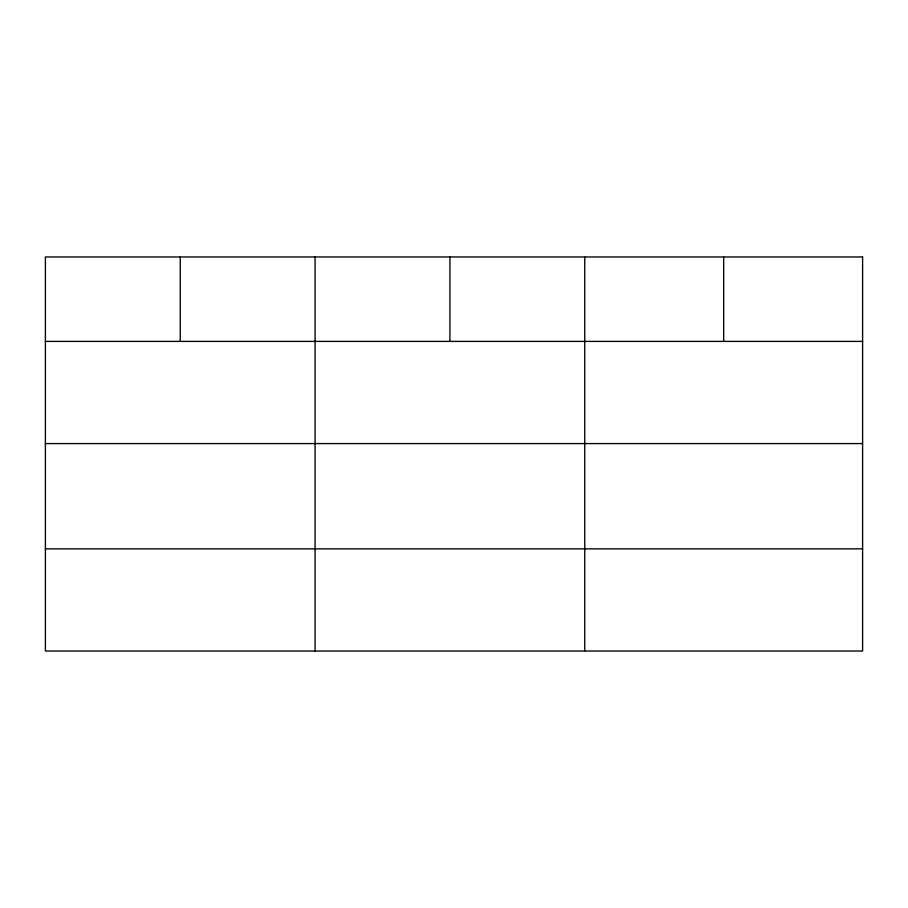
<?xml version="1.0" encoding="UTF-8"?>
<svg xmlns="http://www.w3.org/2000/svg" width="908" height="908" viewBox="0 0 908 908"><rect width="100%" height="100%" fill="white"/><g stroke="black" fill="none" stroke-linecap="round" stroke-linejoin="round"><path stroke-width="1.36" d="M45.4 341.397L862.6 341.397M45.4 443.581L862.6 443.581M45.4 548.852L862.6 548.852M723.676 256.975L723.676 341.397M584.752 256.975L584.752 651.025M449.914 256.975L449.914 341.397M315.076 256.975L315.076 651.025M180.238 256.975L180.238 341.397M862.6 256.975L45.4 256.975L45.4 651.025L862.6 651.025L862.6 256.975"/></g></svg>
